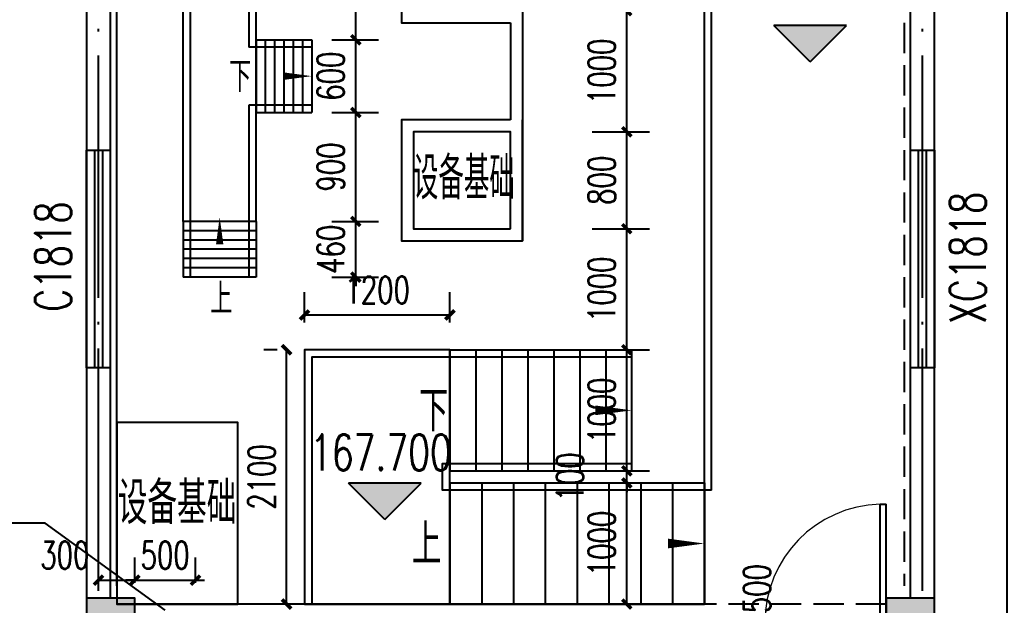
# Model space of a CAD drawing. Header units: millimetres. Extents: x 1742399 to 4898386, y 2481636 to 5226310.
# Drawn here: x 2088838 to 2096988, y 2668980 to 2673816 of the extents above; entities that cross this region are included whole.
import ezdxf

# ---------------------------------------------------------------- set-up
doc = ezdxf.new("R2010")
doc.units = ezdxf.units.MM
doc.header["$LTSCALE"] = 1000
doc.linetypes.add('DASH', pattern=[0.35, 0.25, -0.1])
doc.linetypes.add('DOTE', pattern=[2.42, 2, -0.2, 0.02, -0.2])
for name, color, linetype in [('COLUMN', 4, 'Continuous'), ('DIM_ELEV', 3, 'Continuous'), ('DOTE', 1, 'DOTE'), ('GROUND', 2, 'Continuous'), ('PUB_DIM', 3, 'Continuous'), ('PUB_HATCH', 8, 'Continuous'), ('STAIR', 2, 'Continuous'), ('WALL', 4, 'Continuous'), ('WINDOW_TEXT', 7, 'Continuous'), ('YHJ_剖面_梁板', 4, 'Continuous'), ('YHJ_尺寸_公标', 3, 'Continuous'), ('YHJ_平面_砖墙', 4, 'Continuous'), ('YHJ_平面_门窗', 3, 'Continuous'), ('YHJ_引出、索引', 3, 'Continuous'), ('YHJ_立面_墙线中', 2, 'Continuous'), ('电缆沟', 7, 'Continuous'), ('附属构件', 6, 'Continuous')]:
    doc.layers.add(name, color=color, linetype=linetype)
doc.styles.add('_TCH_DIM', font='SIMPLEX', dxfattribs={"bigfont": 'GBCBIG'})
doc.styles.add('_TCH_DIM_T3', font='SIMPLEX', dxfattribs={"width": 0.705882, "bigfont": 'GBCBIG'})
doc.styles.add('_TCH_WINDOW', font='SIMPLEX', dxfattribs={"bigfont": 'GBCBIG'})
doc.styles.add('tssdeng', font='tssdeng.shx', dxfattribs={"width": 0.7, "bigfont": 'hztxt.shx'})
doc.dimstyles.new('_TCH_ARCH&&75', dxfattribs={"dimtxt": 223.125, "dimasz": 75, "dimexe": 187.5, "dimexo": 225, "dimgap": 94.6875, "dimtad": 1, "dimdec": 0, "dimzin": 0, "dimdsep": 46, "dimtxsty": '_TCH_DIM_T3', "dimblk": 'ARCHTICK', "dimcen": 0.09, "dimclrt": 7, "dimazin": 2, "dimtfac": 1, "dimtdec": 0, "dimtix": 1, "dimtmove": 2, "dimatfit": 3, "dimfxl": 75, "dimtolj": 1, "dimtzin": 0, "dimarcsym": 0})
doc.dimstyles.new('_TCH_ARCH_MM_M&&75', dxfattribs={"dimtxt": 223.125, "dimasz": 75, "dimexe": 187.5, "dimexo": 225, "dimgap": 94.6875, "dimtad": 1, "dimdec": 0, "dimzin": 0, "dimdsep": 46, "dimtxsty": '_TCH_DIM_T3', "dimblk": 'ARCHTICK', "dimcen": 0.09, "dimclrt": 7, "dimazin": 2, "dimtfac": 1, "dimtdec": 0, "dimtix": 1, "dimtmove": 2, "dimatfit": 3, "dimfxl": 75, "dimtolj": 1, "dimtzin": 0, "dimarcsym": 0})

# ---------------------------------------------------------------- blocks, each defined once
blk = doc.blocks.new('_FZH')
blk.add_lwpolyline([(-0.5, -0.5), (0.5, -0.5), (0.5, 0.5), (-0.5, 0.5)], close=True)
at = {"layer": 'PUB_HATCH'}
blk.add_solid([(-0.5, -0.5), (0.5, -0.5), (-0.5, 0.5), (0.5, 0.5)], dxfattribs=at)
blk = doc.blocks.new('$WINLIB2D$00000001')
at = {"color": 0}
for points in [[(-0.5, 0.5), (-0.5, -0.5)], [(-0.5, 0.5), (0.5, 0.5)], [(0.5, -0.5), (0.5, 0.5)], [(0.5, 0.1667), (-0.5, 0.1667)], [(0.5, -0.1667), (-0.5, -0.1667)], [(-0.5, -0.5), (0.5, -0.5)]]:
    blk.add_lwpolyline(points, dxfattribs=at)
blk = doc.blocks.new('$DorLib2D$00000001')
for p, q in [((0.45, 0.975), (0.5, 0.975)), ((0.45, 0), (0.45, 0.975)), ((0.5, 0), (0.5, 0.975)), ((0.5, 0), (0.45, 0))]:
    blk.add_line(p, q)
at = {"lineweight": 13}
blk.add_arc((0.475, 0), 0.975, 91.46928, 180, dxfattribs=at)
blk = doc.blocks.new('_ArchTick')
at = {"color": 0, "linetype": 'ByBlock', "const_width": 0.4}
blk.add_lwpolyline([(-0.5, -0.5), (0.5, 0.5)], dxfattribs=at)
blk = doc.blocks.new('*D493')
at = {"layer": 'Defpoints', "color": 0, "transparency": 16777216}
for p in [(2093338.5, 2673890), (2093848.4, 2673890), (2093338.5, 2672890)]:
    blk.add_point(p, dxfattribs=at)
at = {"layer": 'PUB_DIM', "color": 0, "lineweight": -2, "transparency": 16777216}
for p, q in [((2093563.5, 2673890), (2094035.9, 2673890)), ((2093848.4, 2672890), (2093848.4, 2673890)), ((2093563.5, 2672890), (2094035.9, 2672890))]:
    blk.add_line(p, q, dxfattribs=at)
at = {"layer": 'PUB_DIM', "color": 0, "lineweight": -2, "transparency": 16777216, "xscale": 75, "yscale": 75, "zscale": 75}
for p, rotation in [((2093848.4, 2673890), 90), ((2093848.4, 2672890), 270)]:
    blk.add_blockref('_ArchTick', p, dxfattribs=dict(at, rotation=rotation))
at = {"layer": 'PUB_DIM', "color": 7, "transparency": 16777216, "insert": (2093642.2, 2673390), "char_height": 223.12, "attachment_point": 5, "rotation": 90, "style": '_TCH_DIM_T3'}
blk.add_mtext('\\A1;1000', dxfattribs=at)
blk = doc.blocks.new('*D494')
at = {"layer": 'Defpoints', "color": 0, "transparency": 16777216}
for p in [(2093338.5, 2672890), (2093848.4, 2672890), (2093338.5, 2672090)]:
    blk.add_point(p, dxfattribs=at)
at = {"layer": 'PUB_DIM', "color": 0, "lineweight": -2, "transparency": 16777216}
for p, q in [((2093563.5, 2672890), (2094035.9, 2672890)), ((2093848.4, 2672090), (2093848.4, 2672890)), ((2093563.5, 2672090), (2094035.9, 2672090))]:
    blk.add_line(p, q, dxfattribs=at)
at = {"layer": 'PUB_DIM', "color": 0, "lineweight": -2, "transparency": 16777216, "xscale": 75, "yscale": 75, "zscale": 75}
for p, rotation in [((2093848.4, 2672890), 90), ((2093848.4, 2672090), 270)]:
    blk.add_blockref('_ArchTick', p, dxfattribs=dict(at, rotation=rotation))
at = {"layer": 'PUB_DIM', "color": 7, "transparency": 16777216, "insert": (2093642.2, 2672490), "char_height": 223.12, "attachment_point": 5, "rotation": 90, "style": '_TCH_DIM_T3'}
blk.add_mtext('\\A1;800', dxfattribs=at)
blk = doc.blocks.new('*D495')
at = {"layer": 'Defpoints', "color": 0, "transparency": 16777216}
for p in [(2093338.5, 2672090), (2093848.4, 2672090), (2093338.5, 2671090)]:
    blk.add_point(p, dxfattribs=at)
at = {"layer": 'PUB_DIM', "color": 0, "lineweight": -2, "transparency": 16777216}
for p, q in [((2093563.5, 2672090), (2094035.9, 2672090)), ((2093848.4, 2671090), (2093848.4, 2672090)), ((2093563.5, 2671090), (2094035.9, 2671090))]:
    blk.add_line(p, q, dxfattribs=at)
at = {"layer": 'PUB_DIM', "color": 0, "lineweight": -2, "transparency": 16777216, "xscale": 75, "yscale": 75, "zscale": 75}
for p, rotation in [((2093848.4, 2672090), 90), ((2093848.4, 2671090), 270)]:
    blk.add_blockref('_ArchTick', p, dxfattribs=dict(at, rotation=rotation))
at = {"layer": 'PUB_DIM', "color": 7, "transparency": 16777216, "insert": (2093642.2, 2671590), "char_height": 223.12, "attachment_point": 5, "rotation": 90, "style": '_TCH_DIM_T3'}
blk.add_mtext('\\A1;1000', dxfattribs=at)
blk = doc.blocks.new('*D496')
at = {"layer": 'Defpoints', "color": 0, "transparency": 16777216}
for p in [(2093338.5, 2671090), (2093848.4, 2671090), (2093338.5, 2670090)]:
    blk.add_point(p, dxfattribs=at)
at = {"layer": 'PUB_DIM', "color": 0, "lineweight": -2, "transparency": 16777216}
for p, q in [((2093563.5, 2671090), (2094035.9, 2671090)), ((2093848.4, 2670090), (2093848.4, 2671090)), ((2093563.5, 2670090), (2094035.9, 2670090))]:
    blk.add_line(p, q, dxfattribs=at)
at = {"layer": 'PUB_DIM', "color": 0, "lineweight": -2, "transparency": 16777216, "xscale": 75, "yscale": 75, "zscale": 75}
for p, rotation in [((2093848.4, 2671090), 90), ((2093848.4, 2670090), 270)]:
    blk.add_blockref('_ArchTick', p, dxfattribs=dict(at, rotation=rotation))
at = {"layer": 'PUB_DIM', "color": 7, "transparency": 16777216, "insert": (2093642.2, 2670590), "char_height": 223.12, "attachment_point": 5, "rotation": 90, "style": '_TCH_DIM_T3'}
blk.add_mtext('\\A1;1000', dxfattribs=at)
blk = doc.blocks.new('*D497')
at = {"layer": 'Defpoints', "color": 0, "transparency": 16777216}
for p in [(2093338.5, 2670090), (2093848.4, 2670090), (2093338.5, 2669990)]:
    blk.add_point(p, dxfattribs=at)
at = {"layer": 'PUB_DIM', "color": 0, "lineweight": -2, "transparency": 16777216}
for p, q in [((2093848.4, 2670090), (2093848.4, 2670165)), ((2093563.5, 2670090), (2094035.9, 2670090)), ((2093848.4, 2669990), (2093848.4, 2670090)), ((2093563.5, 2669990), (2094035.9, 2669990)), ((2093848.4, 2669990), (2093848.4, 2669915))]:
    blk.add_line(p, q, dxfattribs=at)
at = {"layer": 'PUB_DIM', "color": 0, "lineweight": -2, "transparency": 16777216, "xscale": 75, "yscale": 75, "zscale": 75}
for p, rotation in [((2093848.4, 2670090), 270), ((2093848.4, 2669990), 90)]:
    blk.add_blockref('_ArchTick', p, dxfattribs=dict(at, rotation=rotation))
at = {"layer": 'PUB_DIM', "color": 7, "transparency": 16777216, "insert": (2093379.7, 2670040), "char_height": 223.12, "attachment_point": 5, "rotation": 90, "style": '_TCH_DIM_T3'}
blk.add_mtext('\\A1;100', dxfattribs=at)
blk = doc.blocks.new('*D498')
at = {"layer": 'Defpoints', "color": 0, "transparency": 16777216}
for p in [(2093338.5, 2669990), (2093848.4, 2669990), (2093338.5, 2668990)]:
    blk.add_point(p, dxfattribs=at)
at = {"layer": 'PUB_DIM', "color": 0, "lineweight": -2, "transparency": 16777216}
for p, q in [((2093563.5, 2669990), (2094035.9, 2669990)), ((2093848.4, 2668990), (2093848.4, 2669990)), ((2093563.5, 2668990), (2094035.9, 2668990))]:
    blk.add_line(p, q, dxfattribs=at)
at = {"layer": 'PUB_DIM', "color": 0, "lineweight": -2, "transparency": 16777216, "xscale": 75, "yscale": 75, "zscale": 75}
for p, rotation in [((2093848.4, 2669990), 90), ((2093848.4, 2668990), 270)]:
    blk.add_blockref('_ArchTick', p, dxfattribs=dict(at, rotation=rotation))
at = {"layer": 'PUB_DIM', "color": 7, "transparency": 16777216, "insert": (2093642.2, 2669490), "char_height": 223.12, "attachment_point": 5, "rotation": 90, "style": '_TCH_DIM_T3'}
blk.add_mtext('\\A1;1000', dxfattribs=at)
blk = doc.blocks.new('*D499')
at = {"layer": 'Defpoints', "color": 0, "transparency": 16777216}
for p in [(2092388.5, 2671377.6), (2091188.5, 2671090), (2092388.5, 2671090)]:
    blk.add_point(p, dxfattribs=at)
at = {"layer": 'PUB_DIM', "color": 0, "lineweight": -2, "transparency": 16777216}
for p, q in [((2091188.5, 2671315), (2091188.5, 2671565.1)), ((2092388.5, 2671315), (2092388.5, 2671565.1)), ((2091188.5, 2671377.6), (2092388.5, 2671377.6))]:
    blk.add_line(p, q, dxfattribs=at)
at = {"layer": 'PUB_DIM', "color": 0, "lineweight": -2, "transparency": 16777216, "xscale": 75, "yscale": 75, "zscale": 75, "rotation": 180}
blk.add_blockref('_ArchTick', (2091188.5, 2671377.6), dxfattribs=at)
at = {"layer": 'PUB_DIM', "color": 0, "lineweight": -2, "transparency": 16777216, "xscale": 75, "yscale": 75, "zscale": 75}
blk.add_blockref('_ArchTick', (2092388.5, 2671377.6), dxfattribs=at)
at = {"layer": 'PUB_DIM', "color": 7, "transparency": 16777216, "insert": (2091788.5, 2671583.9), "char_height": 223.12, "attachment_point": 5, "style": '_TCH_DIM_T3'}
blk.add_mtext('\\A1;1200', dxfattribs=at)
blk = doc.blocks.new('*D500')
at = {"layer": 'Defpoints', "color": 0, "transparency": 16777216}
for p in [(2091040.5, 2671090), (2091188.5, 2671090), (2091188.5, 2668990)]:
    blk.add_point(p, dxfattribs=at)
at = {"layer": 'PUB_DIM', "color": 0, "lineweight": -2, "transparency": 16777216}
for p, q in [((2090963.5, 2671090), (2090853, 2671090)), ((2091040.5, 2668990), (2091040.5, 2671090)), ((2090963.5, 2668990), (2090853, 2668990))]:
    blk.add_line(p, q, dxfattribs=at)
at = {"layer": 'PUB_DIM', "color": 0, "lineweight": -2, "transparency": 16777216, "xscale": 75, "yscale": 75, "zscale": 75}
for p, rotation in [((2091040.5, 2671090), 90), ((2091040.5, 2668990), 270)]:
    blk.add_blockref('_ArchTick', p, dxfattribs=dict(at, rotation=rotation))
at = {"layer": 'PUB_DIM', "color": 7, "transparency": 16777216, "insert": (2090834.3, 2670040), "char_height": 223.12, "attachment_point": 5, "rotation": 90, "style": '_TCH_DIM_T3'}
blk.add_mtext('\\A1;2100', dxfattribs=at)
blk = doc.blocks.new('*D677')
at = {"layer": 'Defpoints', "color": 0, "transparency": 16777216}
for p in [(2091188.4, 2672150), (2091611.8, 2672150), (2091188.4, 2671690)]:
    blk.add_point(p, dxfattribs=at)
at = {"layer": 'PUB_DIM', "color": 0, "lineweight": -2, "transparency": 16777216}
for p, q in [((2091611.8, 2672150), (2091611.8, 2672225)), ((2091413.4, 2672150), (2091799.3, 2672150)), ((2091611.8, 2671690), (2091611.8, 2672150)), ((2091413.4, 2671690), (2091799.3, 2671690)), ((2091611.8, 2671690), (2091611.8, 2671615))]:
    blk.add_line(p, q, dxfattribs=at)
at = {"layer": 'PUB_DIM', "color": 0, "lineweight": -2, "transparency": 16777216, "xscale": 75, "yscale": 75, "zscale": 75}
for p, rotation in [((2091611.8, 2672150), 270), ((2091611.8, 2671690), 90)]:
    blk.add_blockref('_ArchTick', p, dxfattribs=dict(at, rotation=rotation))
at = {"layer": 'PUB_DIM', "color": 7, "transparency": 16777216, "insert": (2091405.5, 2671920), "char_height": 223.12, "attachment_point": 5, "rotation": 90, "style": '_TCH_DIM_T3'}
blk.add_mtext('\\A1;460', dxfattribs=at)
blk = doc.blocks.new('*D678')
at = {"layer": 'Defpoints', "color": 0, "transparency": 16777216}
for p in [(2091188.4, 2673050), (2091611.8, 2673050), (2091188.4, 2672150)]:
    blk.add_point(p, dxfattribs=at)
at = {"layer": 'PUB_DIM', "color": 0, "lineweight": -2, "transparency": 16777216}
for p, q in [((2091413.4, 2673050), (2091799.3, 2673050)), ((2091611.8, 2672150), (2091611.8, 2673050)), ((2091413.4, 2672150), (2091799.3, 2672150))]:
    blk.add_line(p, q, dxfattribs=at)
at = {"layer": 'PUB_DIM', "color": 0, "lineweight": -2, "transparency": 16777216, "xscale": 75, "yscale": 75, "zscale": 75}
for p, rotation in [((2091611.8, 2673050), 90), ((2091611.8, 2672150), 270)]:
    blk.add_blockref('_ArchTick', p, dxfattribs=dict(at, rotation=rotation))
at = {"layer": 'PUB_DIM', "color": 7, "transparency": 16777216, "insert": (2091405.5, 2672600), "char_height": 223.12, "attachment_point": 5, "rotation": 90, "style": '_TCH_DIM_T3'}
blk.add_mtext('\\A1;900', dxfattribs=at)
blk = doc.blocks.new('*D679')
at = {"layer": 'Defpoints', "color": 0, "transparency": 16777216}
for p in [(2091188.4, 2673650), (2091611.8, 2673650), (2091188.4, 2673050)]:
    blk.add_point(p, dxfattribs=at)
at = {"layer": 'PUB_DIM', "color": 0, "lineweight": -2, "transparency": 16777216}
for p, q in [((2091413.4, 2673650), (2091799.3, 2673650)), ((2091611.8, 2673050), (2091611.8, 2673650)), ((2091413.4, 2673050), (2091799.3, 2673050))]:
    blk.add_line(p, q, dxfattribs=at)
at = {"layer": 'PUB_DIM', "color": 0, "lineweight": -2, "transparency": 16777216, "xscale": 75, "yscale": 75, "zscale": 75}
for p, rotation in [((2091611.8, 2673650), 90), ((2091611.8, 2673050), 270)]:
    blk.add_blockref('_ArchTick', p, dxfattribs=dict(at, rotation=rotation))
at = {"layer": 'PUB_DIM', "color": 7, "transparency": 16777216, "insert": (2091405.5, 2673350), "char_height": 223.12, "attachment_point": 5, "rotation": 90, "style": '_TCH_DIM_T3'}
blk.add_mtext('\\A1;600', dxfattribs=at)
blk = doc.blocks.new('*D680')
at = {"layer": 'Defpoints', "color": 0, "transparency": 16777216}
for p in [(2091188.4, 2674840), (2091611.8, 2674840), (2091188.4, 2673650)]:
    blk.add_point(p, dxfattribs=at)
at = {"layer": 'PUB_DIM', "color": 0, "lineweight": -2, "transparency": 16777216}
for p, q in [((2091413.4, 2674840), (2091799.3, 2674840)), ((2091611.8, 2673650), (2091611.8, 2674840)), ((2091413.4, 2673650), (2091799.3, 2673650))]:
    blk.add_line(p, q, dxfattribs=at)
at = {"layer": 'PUB_DIM', "color": 0, "lineweight": -2, "transparency": 16777216, "xscale": 75, "yscale": 75, "zscale": 75}
for p, rotation in [((2091611.8, 2674840), 90), ((2091611.8, 2673650), 270)]:
    blk.add_blockref('_ArchTick', p, dxfattribs=dict(at, rotation=rotation))
at = {"layer": 'PUB_DIM', "color": 7, "transparency": 16777216, "insert": (2091405.5, 2674245), "char_height": 223.12, "attachment_point": 5, "rotation": 90, "style": '_TCH_DIM_T3'}
blk.add_mtext('\\A1;1190', dxfattribs=at)
blk = doc.blocks.new('*D733')
at = {"layer": 'Defpoints', "color": 0, "transparency": 16777216}
for p in [(2094538.5, 2668840), (2095128.7, 2668840), (2094538.5, 2668340)]:
    blk.add_point(p, dxfattribs=at)
at = {"layer": 'YHJ_尺寸_公标', "color": 0, "lineweight": -2, "transparency": 16777216}
for p, q in [((2094763.5, 2668840), (2095316.2, 2668840)), ((2095128.7, 2668340), (2095128.7, 2668840)), ((2094763.5, 2668340), (2095316.2, 2668340))]:
    blk.add_line(p, q, dxfattribs=at)
at = {"layer": 'YHJ_尺寸_公标', "color": 0, "lineweight": -2, "transparency": 16777216, "xscale": 75, "yscale": 75, "zscale": 75}
for p, rotation in [((2095128.7, 2668840), 90), ((2095128.7, 2668340), 270)]:
    blk.add_blockref('_ArchTick', p, dxfattribs=dict(at, rotation=rotation))
at = {"layer": 'YHJ_尺寸_公标', "color": 7, "transparency": 16777216, "insert": (2094922.4, 2669117.5), "char_height": 223.12, "attachment_point": 5, "rotation": 90, "style": '_TCH_DIM_T3'}
blk.add_mtext('\\A1;500', dxfattribs=at)
blk = doc.blocks.new('*D747')
at = {"layer": 'Defpoints', "color": 0, "transparency": 16777216}
for p in [(2089788.5, 2669187.6), (2089488.5, 2668940), (2089788.5, 2668940)]:
    blk.add_point(p, dxfattribs=at)
at = {"layer": 'YHJ_尺寸_公标', "color": 0, "lineweight": -2, "transparency": 16777216}
for p, q in [((2089488.5, 2669165), (2089488.5, 2669375.1)), ((2089788.5, 2669165), (2089788.5, 2669375.1)), ((2089488.5, 2669187.6), (2089788.5, 2669187.6))]:
    blk.add_line(p, q, dxfattribs=at)
at = {"layer": 'YHJ_尺寸_公标', "color": 0, "lineweight": -2, "transparency": 16777216, "xscale": 75, "yscale": 75, "zscale": 75, "rotation": 180}
blk.add_blockref('_ArchTick', (2089488.5, 2669187.6), dxfattribs=at)
at = {"layer": 'YHJ_尺寸_公标', "color": 0, "lineweight": -2, "transparency": 16777216, "xscale": 75, "yscale": 75, "zscale": 75}
blk.add_blockref('_ArchTick', (2089788.5, 2669187.6), dxfattribs=at)
at = {"layer": 'YHJ_尺寸_公标', "color": 7, "transparency": 16777216, "insert": (2089211, 2669393.8), "char_height": 223.12, "attachment_point": 5, "style": '_TCH_DIM_T3'}
blk.add_mtext('\\A1;300', dxfattribs=at)
blk = doc.blocks.new('*D748')
at = {"layer": 'Defpoints', "color": 0, "transparency": 16777216}
for p in [(2090288.5, 2669187.6), (2089788.5, 2668940), (2090288.5, 2668940)]:
    blk.add_point(p, dxfattribs=at)
at = {"layer": 'YHJ_尺寸_公标', "color": 0, "lineweight": -2, "transparency": 16777216}
for p, q in [((2089788.5, 2669165), (2089788.5, 2669375.1)), ((2090288.5, 2669165), (2090288.5, 2669375.1)), ((2089788.5, 2669187.6), (2089713.5, 2669187.6)), ((2089788.5, 2669187.6), (2090288.5, 2669187.6)), ((2090288.5, 2669187.6), (2090363.5, 2669187.6))]:
    blk.add_line(p, q, dxfattribs=at)
at = {"layer": 'YHJ_尺寸_公标', "color": 0, "lineweight": -2, "transparency": 16777216, "xscale": 75, "yscale": 75, "zscale": 75}
blk.add_blockref('_ArchTick', (2089788.5, 2669187.6), dxfattribs=at)
at = {"layer": 'YHJ_尺寸_公标', "color": 0, "lineweight": -2, "transparency": 16777216, "xscale": 75, "yscale": 75, "zscale": 75, "rotation": 180}
blk.add_blockref('_ArchTick', (2090288.5, 2669187.6), dxfattribs=at)
at = {"layer": 'YHJ_尺寸_公标', "color": 7, "transparency": 16777216, "insert": (2090038.5, 2669393.8), "char_height": 223.12, "attachment_point": 5, "style": '_TCH_DIM_T3'}
blk.add_mtext('\\A1;500', dxfattribs=at)

msp = doc.modelspace()

# ---------------------------------------------------------------- hatches: boundary and pattern name
at = {"layer": 'DIM_ELEV'}
for points in [[(2095363.1, 2673468.6), (2095663.1, 2673768.6), (2095063.1, 2673768.6)], [(2091850.5, 2669688.8), (2092150.5, 2669988.8), (2091550.5, 2669988.8)]]:
    msp.add_hatch(color=256, dxfattribs=at).paths.add_polyline_path(points)

# ---------------------------------------------------------------- linework, layer by layer
for p, q in [((2095363.1, 2673468.6), (2095063.1, 2673768.6)), ((2095663.1, 2673768.6), (2095063.1, 2673768.6)), ((2095363.1, 2673468.6), (2095663.1, 2673768.6)), ((2091850.5, 2669688.8), (2091550.5, 2669988.8)), ((2092150.5, 2669988.8), (2091550.5, 2669988.8)), ((2091850.5, 2669688.8), (2092150.5, 2669988.8))]:
    msp.add_line(p, q, dxfattribs=at)
at = {"layer": 'DOTE'}
for p, q in [((2089488.5, 2661840), (2089488.5, 2681540)), ((2096288.5, 2661840), (2096288.5, 2681540))]:
    msp.add_line(p, q, dxfattribs=at)
at = {"layer": 'GROUND'}
for p, q in [((2096988.5, 2665340), (2096988.5, 2678040)), ((2089388.5, 2674640), (2089388.5, 2669040)), ((2096388.5, 2669040), (2096388.5, 2674640))]:
    msp.add_line(p, q, dxfattribs=at)
at = {"layer": 'STAIR'}
for p, q in [((2090788.5, 2673650), (2091248.5, 2673650)), ((2090788.5, 2673650), (2090788.5, 2673050)), ((2090865.1, 2673650), (2090865.1, 2673050)), ((2090941.8, 2673650), (2090941.8, 2673050)), ((2091018.5, 2673650), (2091018.5, 2673050)), ((2091095.1, 2673650), (2091095.1, 2673050)), ((2091171.8, 2673650), (2091171.8, 2673050)), ((2091248.5, 2673650), (2091248.5, 2673050)), ((2090788.5, 2673050), (2091248.5, 2673050)), ((2090188.5, 2672150), (2090188.5, 2671690)), ((2090788.5, 2672150), (2090188.5, 2672150)), ((2090788.5, 2672150), (2090788.5, 2671690)), ((2090788.5, 2672073.4), (2090188.5, 2672073.4)), ((2090788.5, 2671996.7), (2090188.5, 2671996.7)), ((2090788.5, 2671920), (2090188.5, 2671920)), ((2090788.5, 2671843.4), (2090188.5, 2671843.4)), ((2090788.5, 2671766.7), (2090188.5, 2671766.7)), ((2090788.5, 2671690), (2090188.5, 2671690)), ((2092388.5, 2671090), (2093888.5, 2671090)), ((2092388.5, 2671090), (2092388.5, 2670090)), ((2092602.7, 2671090), (2092602.7, 2670090)), ((2092817, 2671090), (2092817, 2670090)), ((2093031.3, 2671090), (2093031.3, 2670090)), ((2093245.6, 2671090), (2093245.6, 2670090)), ((2093459.9, 2671090), (2093459.9, 2670090)), ((2093674.2, 2671090), (2093674.2, 2670090)), ((2093888.5, 2671090), (2093888.5, 2670090)), ((2092388.5, 2670090), (2093888.5, 2670090)), ((2092388.5, 2669990), (2094488.5, 2669990)), ((2092388.5, 2669990), (2092388.5, 2668990)), ((2092651, 2669990), (2092651, 2668990)), ((2092913.5, 2669990), (2092913.5, 2668990)), ((2093176, 2669990), (2093176, 2668990)), ((2093438.5, 2669990), (2093438.5, 2668990)), ((2093701, 2669990), (2093701, 2668990)), ((2093963.5, 2669990), (2093963.5, 2668990)), ((2094226, 2669990), (2094226, 2668990)), ((2094488.5, 2669990), (2094488.5, 2668990)), ((2092388.5, 2668990), (2094488.5, 2668990))]:
    msp.add_line(p, q, dxfattribs=at)
for points in [[(2090188.5, 2672150), (2090188.5, 2677450)], [(2090788.5, 2672150), (2090788.5, 2677150)]]:
    msp.add_lwpolyline(points, dxfattribs=at)
at = {"layer": 'WALL'}
for p, q in [((2089388.5, 2674640), (2089388.5, 2672740)), ((2089588.5, 2672740), (2089588.5, 2674640)), ((2096188.5, 2674640), (2096188.5, 2672740)), ((2096388.5, 2672740), (2096388.5, 2674640)), ((2089388.5, 2672740), (2089588.5, 2672740)), ((2096188.5, 2672740), (2096388.5, 2672740)), ((2089588.5, 2670940), (2089388.5, 2670940)), ((2089388.5, 2670940), (2089388.5, 2669040)), ((2089588.5, 2669040), (2089588.5, 2670940)), ((2096388.5, 2670940), (2096188.5, 2670940)), ((2096188.5, 2670940), (2096188.5, 2669040)), ((2096388.5, 2669040), (2096388.5, 2670940))]:
    msp.add_line(p, q, dxfattribs=at)
for points in [[(2094488.5, 2668990), (2094488.5, 2680390)], [(2092988.5, 2675590), (2092988.5, 2671990)], [(2089638.5, 2669140), (2089638.5, 2674840)], [(2092888.5, 2673790), (2092888.5, 2672990)]]:
    msp.add_lwpolyline(points, dxfattribs=at)
at = {"layer": 'WALL', "linetype": 'DASH'}
for points in [[(2096138.5, 2674840), (2096138.5, 2669140)], [(2095988.5, 2668990), (2094488.5, 2668990)]]:
    msp.add_lwpolyline(points, dxfattribs=at)
at = {"layer": 'WALL'}
msp.add_lwpolyline([(2089638.5, 2670490), (2089638.5, 2668990), (2090638.5, 2668990), (2090638.5, 2670490)], close=True, dxfattribs=at)
at = {"layer": 'YHJ_剖面_梁板'}
for points in [[(2092888.5, 2674790), (2091988.5, 2674790), (2091988.5, 2673790), (2092888.5, 2673790)], [(2092888.5, 2672990), (2091988.5, 2672990), (2091988.5, 2671990), (2092988.5, 2671990), (2092988.5, 2672990)]]:
    msp.add_lwpolyline(points, dxfattribs=at)
for points in [[(2092888.5, 2672090), (2092888.5, 2672890), (2092088.5, 2672890), (2092088.5, 2672090)], [(2092388.5, 2668990), (2092388.5, 2671090), (2091188.5, 2671090), (2091188.5, 2668990)]]:
    msp.add_lwpolyline(points, close=True, dxfattribs=at)
at = {"layer": 'YHJ_平面_砖墙'}
msp.add_line((2094488.5, 2668990), (2089638.5, 2668990), dxfattribs=at)
at = {"layer": 'YHJ_引出、索引'}
for p, q in [((2089048.9, 2669657.7), (2086818.5, 2669657.7)), ((2090038.5, 2668940), (2089048.9, 2669657.7))]:
    msp.add_line(p, q, dxfattribs=at)
for points in [[(2090788.5, 2673350, 0, 0, 0), (2091248.5, 2673350, 0, 60, 0), (2091023.5, 2673350, 0, 0, 0)], [(2090488.5, 2671726.6, 0, 0, 0), (2090488.5, 2672186.6, 0, 60, 0), (2090488.5, 2671961.6, 0, 0, 0)], [(2092427.5, 2670590, 0, 0, 0), (2093888.5, 2670590, 0, 80, 0), (2093588.5, 2670590, 0, 0, 0)], [(2092388.5, 2669490, 0, 0, 0), (2094488.5, 2669490, 0, 80, 0), (2094188.5, 2669490, 0, 0, 0)]]:
    msp.add_lwpolyline(points, format="xyseb", dxfattribs=at)
at = {"layer": 'YHJ_立面_墙线中'}
msp.add_lwpolyline([(2094488.5, 2669790), (2094488.5, 2680390)], dxfattribs=at)
at = {"layer": '附属构件'}
for points in [[(2090248.5, 2671690), (2090248.5, 2677390), (2091248.5, 2677390)], [(2094548.5, 2669930), (2094548.5, 2676890)], [(2090728.5, 2674960), (2090728.5, 2673590)], [(2091248.5, 2673590), (2090728.5, 2673590)], [(2090728.5, 2673110), (2090728.5, 2671690)], [(2091248.5, 2673110), (2090728.5, 2673110)], [(2093888.5, 2671029.2), (2091248.5, 2671029.2), (2091248.5, 2668990)], [(2094548.5, 2669930), (2092688.5, 2669930), (2092328.5, 2669930), (2092328.5, 2670150), (2093888.5, 2670150)]]:
    msp.add_lwpolyline(points, dxfattribs=at)

# ---------------------------------------------------------------- block references
at = {"layer": 'COLUMN', "xscale": 400, "yscale": 400, "zscale": 400}
for p in [(2089588.5, 2668840), (2096188.5, 2668840)]:
    msp.add_blockref('_FZH', p, dxfattribs=at)
at = {"layer": 'YHJ_平面_门窗'}
ref = msp.add_blockref('$WINLIB2D$00000001', (2089488.5, 2671840), dxfattribs=dict(at, xscale=1800, yscale=-200, zscale=1800, rotation=90))
ref.add_attrib('A', 'C1818', (2089262.2, 2671405), dxfattribs={"layer": 'WINDOW_TEXT', "height": 297.5, "rotation": 90, "style": '_TCH_WINDOW', "width": 0.705882})
ref = msp.add_blockref('$WINLIB2D$00000001', (2096288.5, 2671840), dxfattribs=dict(at, xscale=1800, yscale=-200, zscale=1800, rotation=270))
ref.add_attrib('A', 'XC1818', (2096812.2, 2671305), dxfattribs={"layer": 'WINDOW_TEXT', "height": 297.5, "rotation": 90, "style": '_TCH_WINDOW', "width": 0.705882})
at = {"layer": 'YHJ_平面_门窗', "xscale": 1000, "yscale": 1000, "zscale": 1000}
msp.add_blockref('$DorLib2D$00000001', (2095488.5, 2668840), dxfattribs=at)

# ---------------------------------------------------------------- texts
at = {"layer": 'DIM_ELEV', "color": 7, "style": '_TCH_DIM', "width": 0.705882}
msp.add_text('167.700', height=297.5, dxfattribs=at).set_placement((2091234.5, 2670093.8))
at = {"layer": 'YHJ_引出、索引', "color": 7, "style": '_TCH_DIM'}
for s, height, p in [('下', 253.2, (2090567.3, 2673218.8)), ('上', 253.2, (2090410.3, 2671385.3)), ('下', 337.6, (2092132.6, 2670415)), ('上', 337.6, (2092074.9, 2669315))]:
    msp.add_text(s, height=height, dxfattribs=at).set_placement(p)
at = {"layer": '电缆沟', "ltscale": 1.5, "style": 'tssdeng'}
for width, p in [(0.6, (2092083.9, 2672332.7)), (0.7, (2089647.1, 2669650.1))]:
    msp.add_text('设备基础', height=350, dxfattribs=dict(at, width=width)).set_placement(p)

# ---------------------------------------------------------------- dimensions: what is measured, and where the dimension line sits
at = {"layer": 'PUB_DIM'}
for p1, p2, distance, picture, middle in [((2091188.4, 2673650), (2091188.4, 2674840), -423.4, '*D680', (2091405.5, 2674245)), ((2093338.5, 2672890), (2093338.5, 2673890), -510, '*D493', (2093642.2, 2673390)), ((2091188.4, 2673050), (2091188.4, 2673650), -423.4, '*D679', (2091405.5, 2673350)), ((2091188.4, 2672150), (2091188.4, 2673050), -423.4, '*D678', (2091405.5, 2672600)), ((2093338.5, 2672090), (2093338.5, 2672890), -510, '*D494', (2093642.2, 2672490)), ((2091188.4, 2671690), (2091188.4, 2672150), -423.4, '*D677', (2091405.5, 2671920)), ((2093338.5, 2671090), (2093338.5, 2672090), -510, '*D495', (2093642.2, 2671590)), ((2091188.5, 2671090), (2092388.5, 2671090), 287.6, '*D499', (2091788.5, 2671583.9)), ((2091188.5, 2668990), (2091188.5, 2671090), 147.9, '*D500', (2090834.3, 2670040)), ((2093338.5, 2670090), (2093338.5, 2671090), -510, '*D496', (2093642.2, 2670590)), ((2093338.5, 2668990), (2093338.5, 2669990), -510, '*D498', (2093642.2, 2669490))]:
    dim = msp.add_aligned_dim(p1=p1, p2=p2, distance=distance, dimstyle='_TCH_ARCH&&75', dxfattribs=at)
    dim.commit()
    dim.dimension.update_dxf_attribs({"geometry": picture, "text_midpoint": middle})
dim = msp.add_linear_dim(base=(2093848.4, 2670090), p1=(2093338.5, 2669990), p2=(2093338.5, 2670090), angle=90, dimstyle='_TCH_ARCH&&75', dxfattribs=at)
dim.commit()
dim.dimension.update_dxf_attribs({"geometry": '*D497', "text_midpoint": (2093379.7, 2670040), "dimtype": 161})
at = {"layer": 'YHJ_尺寸_公标'}
for base, p1, p2, angle, picture, middle in [((2089788.5, 2669187.6), (2089488.5, 2668940), (2089788.5, 2668940), 0, '*D747', (2089211, 2669393.8)), ((2095128.7, 2668840), (2094538.5, 2668340), (2094538.5, 2668840), 90, '*D733', (2094922.4, 2669117.5))]:
    dim = msp.add_linear_dim(base=base, p1=p1, p2=p2, angle=angle, dimstyle='_TCH_ARCH_MM_M&&75', dxfattribs=at)
    dim.commit()
    dim.dimension.update_dxf_attribs({"geometry": picture, "text_midpoint": middle, "dimtype": 161})
dim = msp.add_aligned_dim(p1=(2089788.5, 2668940), p2=(2090288.5, 2668940), distance=247.6, dimstyle='_TCH_ARCH_MM_M&&75', dxfattribs=at)
dim.commit()
dim.dimension.update_dxf_attribs({"geometry": '*D748', "text_midpoint": (2090038.5, 2669393.8)})

doc.saveas('drawing.dxf')
